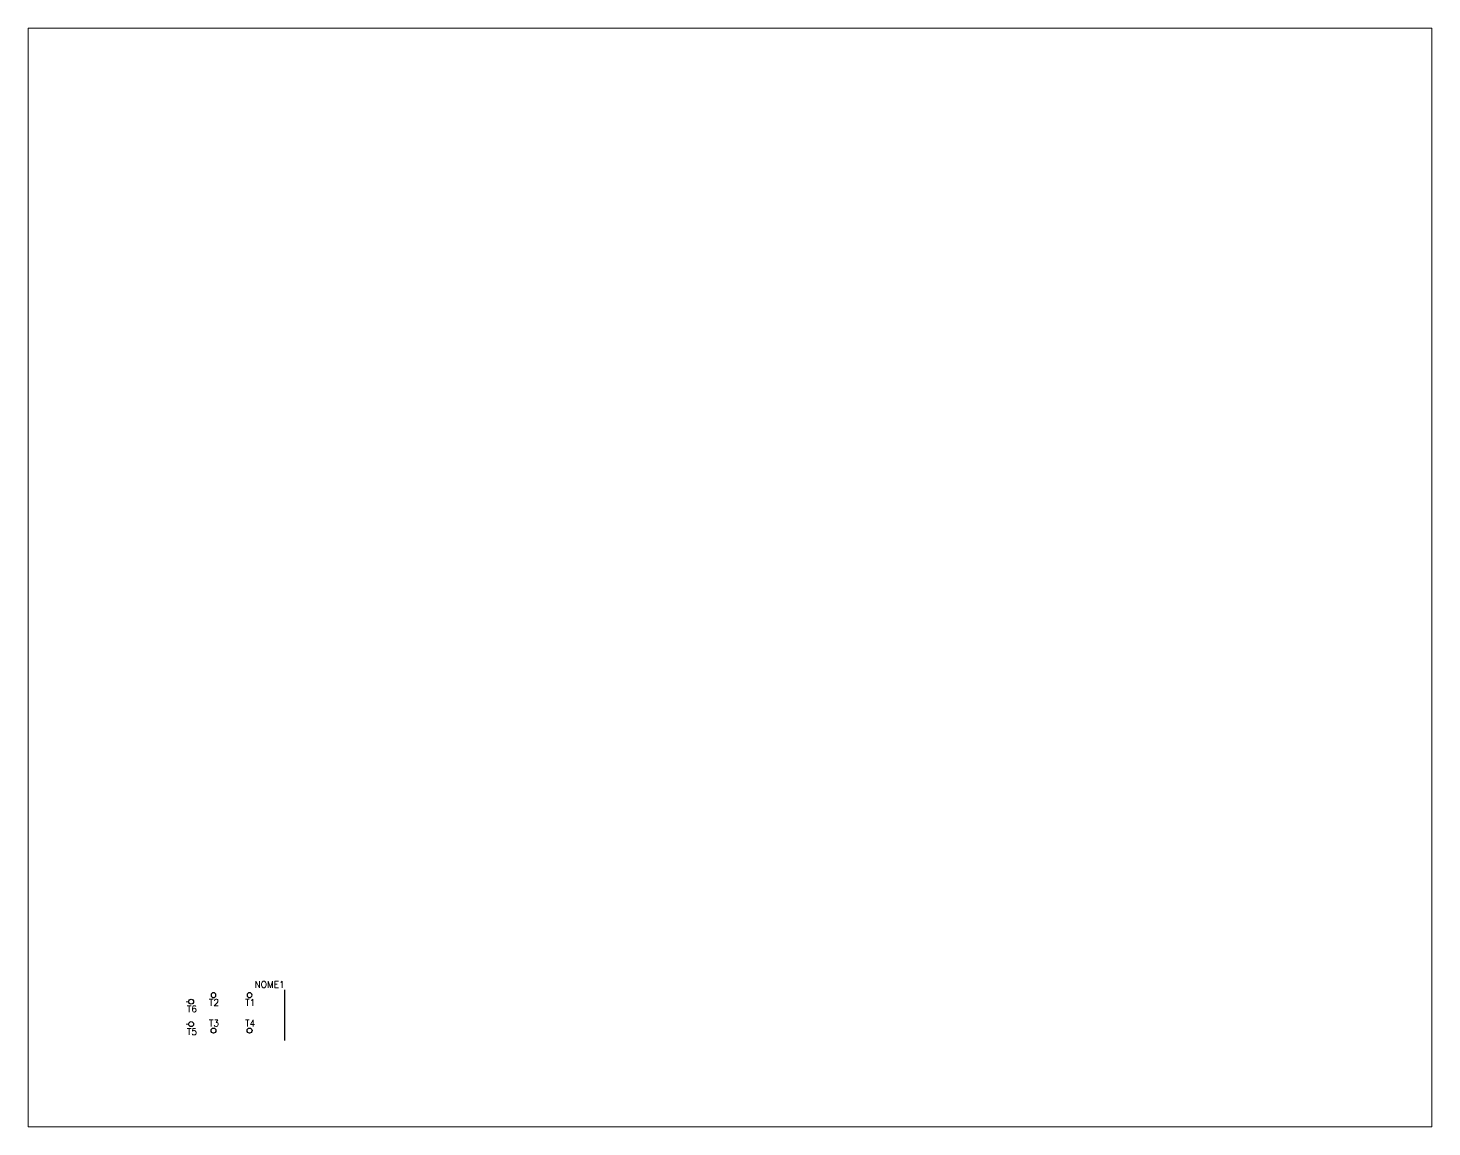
# Paper-space layout 'Layout1' of a CAD drawing. Extents: x 1.03 to 9.28, y 0.81 to 7.27.
# The model-space entities are those that its viewports show. They can reach past a viewport. Long polylines and large blocks are cut down to what shows.
import ezdxf
from ezdxf.enums import TextEntityAlignment as Align

# ---------------------------------------------------------------- set-up
doc = ezdxf.new("R2010")
doc.units = 0
doc.header["$LTSCALE"] = 10
doc.header["$MEASUREMENT"] = 0
doc.layers.get('0').update_dxf_attribs({"linetype": 'CONTINUOUS'})
doc.styles.add('ROMANS', font='romans.shx', dxfattribs={"height": 0.2})

# ---------------------------------------------------------------- blocks, each defined once
blk = doc.blocks.new('CON3')
blk.add_circle((0, 0), 1)

msp = doc.modelspace()

# ---------------------------------------------------------------- linework, layer by layer
at = {"lineweight": 5}
for p, q in [((52.79, 22.06), (52.79, 22.16)), ((63.78, 22.06), (63.78, 22.16)), ((45.16, 19.33), (44.51, 19.33)), ((45.23, 19.33), (45.09, 19.33)), ((45.21, 12.5), (44.51, 12.5)), ((45.23, 12.5), (45.21, 12.5)), ((52.79, 9.77), (52.79, 9.67)), ((63.78, 9.77), (63.78, 9.67))]:
    msp.add_line(p, q, dxfattribs=at)
at = {"color": 7}
msp.add_line((74.49, 7.55), (74.49, 22.92), dxfattribs=at)

# ---------------------------------------------------------------- block references
at = {"color": 7, "xscale": -0.75, "yscale": 0.75, "zscale": 0.75, "rotation": 180}
for p in [(52.79, 21.31), (63.78, 21.31)]:
    msp.add_blockref('CON3', p, dxfattribs=at)
at = {"color": 7, "xscale": 0.75, "yscale": 0.75, "zscale": 0.75}
for p in [(45.98, 19.33), (45.98, 12.5), (52.79, 10.52), (63.78, 10.52)]:
    msp.add_blockref('CON3', p, dxfattribs=at)

# ---------------------------------------------------------------- texts
at = {"lineweight": 5, "style": 'ROMANS', "flags": 4}
msp.add_attdef('NOME1', text='NOME1', height=2, dxfattribs=at).set_placement((74.47, 24.59), align=Align.MIDDLE_RIGHT)
at = {"style": 'ROMANS', "flags": 4}
for tag, p in [('T6', (44.68, 17.11)), ('T2', (51.42, 19.05)), ('T1', (62.41, 19.09)), ('T3', (51.42, 12.79)), ('T4', (62.41, 12.75)), ('T5', (44.68, 10.18))]:
    msp.add_attdef(tag, text='', height=2, dxfattribs=at).set_placement(p, align=Align.MIDDLE_LEFT)

psp = doc.layouts.get("Layout1")

# ---------------------------------------------------------------- viewports
at = {"layer": '0', "view_target_point": (-23.7891, -51.5)}
psp.add_viewport(center=(5.1562, 4.0382), size=(8.25, 6.461111), view_center_point=(233.7877, 200), view_height=334.634538, dxfattribs=at)

doc.saveas('drawing.dxf')
